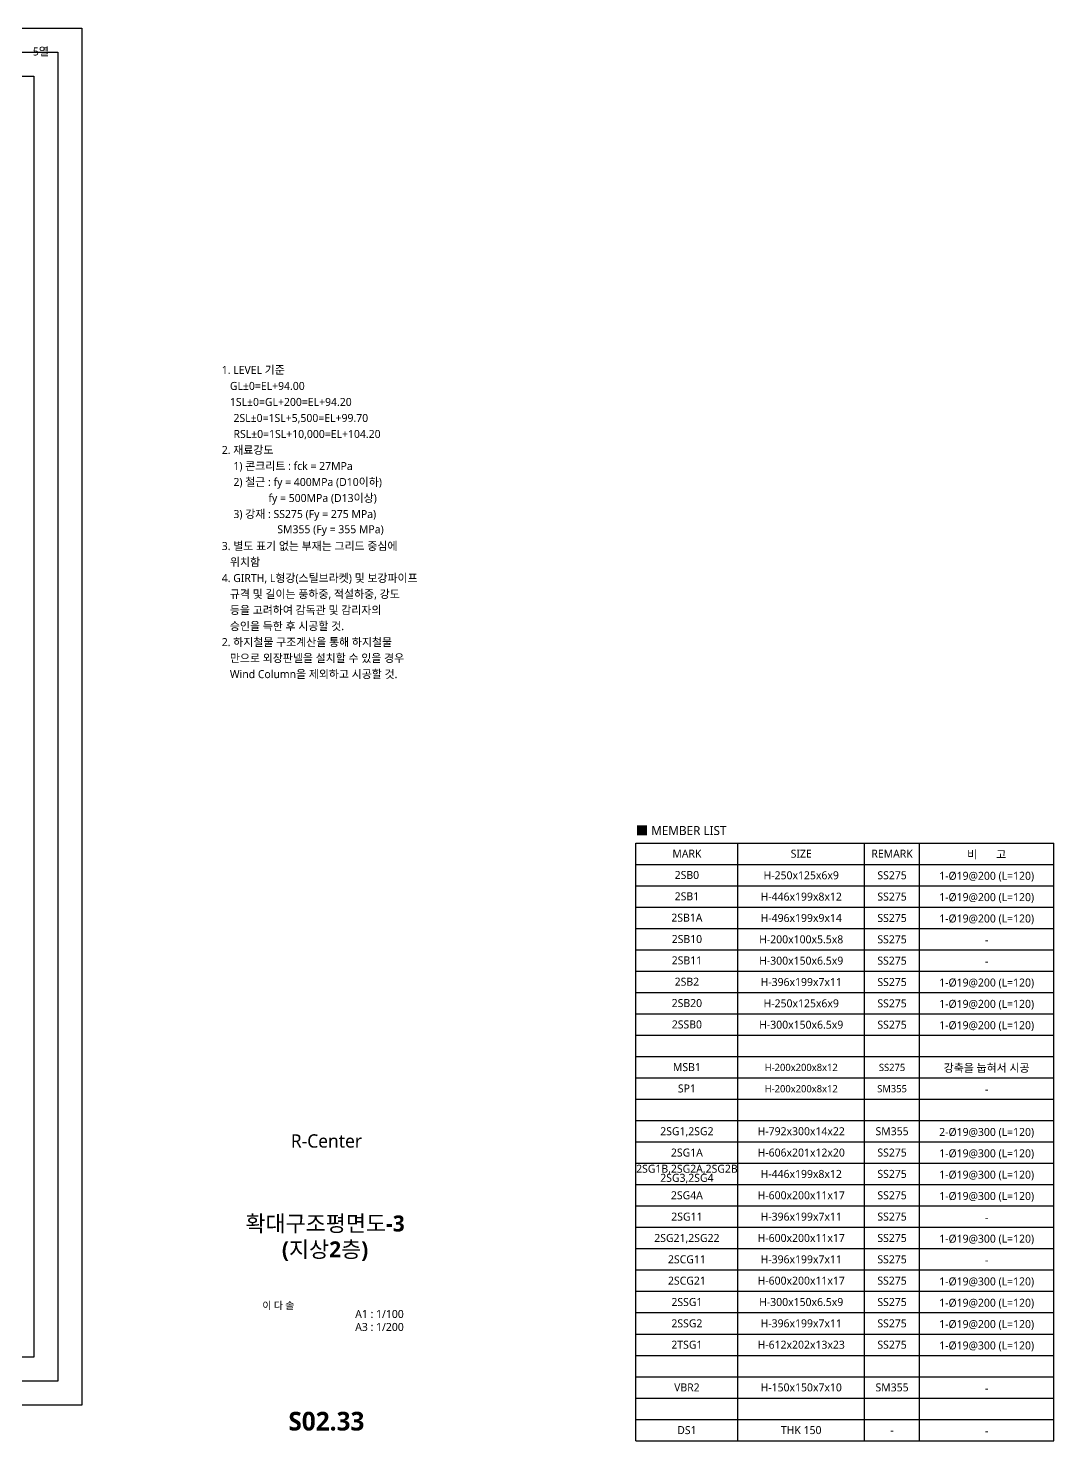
# Model space of a CAD drawing. Header units: millimetres. Extents: x 5446 to 585647, y 2414 to 57106.
# Drawn here: x 234676 to 273107, y 2566 to 55500 of the extents above; entities that cross this region are included whole.
import ezdxf
from ezdxf.enums import TextEntityAlignment as Align

# ---------------------------------------------------------------- set-up
doc = ezdxf.new("R2010")
doc.units = ezdxf.units.MM
doc.header["$LTSCALE"] = 100
for name, color, linetype in [('DIM', 7, 'Continuous'), ('TEX', 3, 'Continuous'), ('TEXT', 3, 'Continuous'), ('XR-SHEET$0$TITLE', 7, 'Continuous'), ('XR-SHEET$1$SHT', 5, 'Continuous'), ('XR-SHEET$1$TEXT', 3, 'Continuous')]:
    doc.layers.add(name, color=color, linetype=linetype)
doc.layers.add('TEMP', color=171, linetype='Continuous', plot=False)
doc.styles.add('XR-SHEET$0$굴림체(옥산)', font='malgun.ttf')
doc.styles.add('XR-SHEET$0$맑은고딕B', font='malgunbd.ttf')
doc.styles.add('맑은고딕B', font='malgunbd.ttf')
doc.styles.add('맑은고딕L', font='malgun.ttf')
doc.styles.add('스타일1', font='malgun.ttf')

# ---------------------------------------------------------------- blocks, each defined once
blk = doc.blocks.new('XR-SHEET$0$TITLE')
at = {"layer": 'XR-SHEET$0$TITLE', "true_color": 0x000000, "style": 'XR-SHEET$0$굴림체(옥산)'}
for tag, height, p in [('동명칭', 6, (776.77, -457.26)), ('SCALE-A1', 3, (797.5, -522)), ('SCALE-A3', 3, (797.5, -527)), ('DATA', 3, (797.5, -540))]:
    blk.add_attdef(tag, text='', height=height, dxfattribs=at).set_placement(p, align=Align.MIDDLE)
for tag, height, p in [('TITLE1', 6, (776.5, -479.4)), ('TITLE4', 6, (776.5, -484.39)), ('TITLE2', 6, (776.5, -489)), ('TITLE5', 6, (776.5, -493.99)), ('TITLE3', 6, (776.5, -498.7)), ('NAME-1', 3, (760.16, -517.5)), ('NAME-2', 3, (760.16, -526.5)), ('A0.00', 7, (776.5, -561))]:
    blk.add_attdef(tag, text='', height=height, dxfattribs=at).set_placement(p, align=Align.MIDDLE_CENTER)
blk = doc.blocks.new('A$C8b652f08')
at = {"layer": 'TEXT', "style": '스타일1'}
for s, p in [('1. LEVEL 기준', (757, -2089)), ('   GL%%P0=EL+94.00', (757, -3289)), ('   1SL%%P0=GL+200=EL+94.20', (757, -4489)), (' 2SL%%P0=1SL+5,500=EL+99.70', (1434, -5689)), (' RSL%%P0=1SL+10,000=EL+104.20', (1434, -6889)), ('2. 재료강도', (757, -8089)), ('1) 콘크리트 : fck = 27MPa', (1630, -9289)), ('2) 철근 : fy = 400MPa (D10이하)', (1630, -10489)), ('         fy = 500MPa (D13이상)', (2424, -11689)), ('3) 강재 : SS275 (Fy = 275 MPa)', (1630, -12889)), ('SM355 (Fy = 355 MPa)', (4921, -14030)), ('3. 별도 표기 없는 부재는 그리드 중심에', (757, -15289)), ('   위치함', (757, -16489)), ('4. GIRTH, L형강(스틸브라켓) 및 보강파이프', (757, -17689)), ('   규격 및 길이는 풍하중, 적설하중, 강도', (757, -18889)), ('   등을 고려하여 감독관 및 감리자의 ', (757, -20089)), ('   승인을 득한 후 시공할 것. ', (757, -21289)), ('2. 하지철물 구조계산을 통해 하지철물 ', (757, -22489)), ('   만으로 외장판넬을 설치할 수 있을 경우', (757, -23689)), ('   Wind Column을 제외하고 시공할 것.', (757, -24889))]:
    blk.add_text(s, height=600, dxfattribs=at).set_placement(p, align=Align.BOTTOM_LEFT)

msp = doc.modelspace()

# ---------------------------------------------------------------- linework, layer by layer
for p, q in [((257450, 24966), (273107.3, 24966)), ((257450, 14566), (257450, 24966)), ((261268.6, 14566), (261268.6, 24966)), ((266018, 14566), (266018, 24966)), ((268078.2, 14566), (268078.2, 24966)), ((273107.3, 14566), (273107.3, 24966)), ((257450, 24166), (273107.3, 24166)), ((257450, 23366), (273107.3, 23366)), ((257450, 22566), (273107.3, 22566)), ((257450, 21766), (273107.3, 21766)), ((257450, 20966), (273107.3, 20966)), ((257450, 20166), (273107.3, 20166)), ((257450, 19366), (273107.3, 19366)), ((257450, 18566), (273107.3, 18566)), ((257450, 17766), (273107.3, 17766)), ((257450, 16966), (273107.3, 16966)), ((257450, 16166), (273107.3, 16166)), ((257450, 15366), (273107.3, 15366)), ((257450, 14566), (273107.3, 14566)), ((257450, 2566), (257450, 14566)), ((261268.6, 2566), (261268.6, 14566)), ((266018, 2566), (266018, 14566)), ((268078.2, 2566), (268078.2, 14566)), ((273107.3, 2566), (273107.3, 14566)), ((257450, 13766), (273107.3, 13766)), ((257450, 12966), (273107.3, 12966)), ((257450, 12166), (273107.3, 12166)), ((257450, 11366), (273107.3, 11366)), ((257450, 10566), (273107.3, 10566)), ((257450, 9766), (273107.3, 9766)), ((257450, 8966), (273107.3, 8966)), ((257450, 8166), (273107.3, 8166)), ((257450, 7366), (273107.3, 7366)), ((257450, 6566), (273107.3, 6566)), ((257450, 5766), (273107.3, 5766)), ((257450, 4966), (273107.3, 4966)), ((257450, 4166), (273107.3, 4166)), ((257450, 3366), (273107.3, 3366)), ((257450, 2566), (273107.3, 2566))]:
    msp.add_line(p, q)
at = {"layer": 'TEMP'}
for points in [[(190167.8, 55500), (236679.7, 55500), (236679.7, 3900), (190167.8, 3900)], [(191067.8, 54600), (235779.7, 54600), (235779.7, 4800), (191067.8, 4800)], [(191967.8, 53700), (234879.7, 53700), (234879.7, 5700), (191967.8, 5700)]]:
    msp.add_lwpolyline(points, close=True, dxfattribs=at)

# ---------------------------------------------------------------- block references
at = {"layer": 'DIM', "xscale": 0.5, "yscale": 0.5, "zscale": 0.5}
msp.add_blockref('A$C8b652f08', (241550, 43500), dxfattribs=at)
at = {"layer": 'TEXT'}
ref = msp.add_blockref('XR-SHEET$0$TITLE', (168200, 0), dxfattribs=dict(at, xscale=100, yscale=100, zscale=100))
ref.add_attrib('TITLE2', '확대구조평면도-3', dxfattribs={"layer": 'XR-SHEET$1$SHT', "color": 4, "true_color": 0x000004, "height": 600, "style": '맑은고딕B'}).set_placement((245800, 10708.6), align=Align.MIDDLE_CENTER)
ref.add_attrib('TITLE3', '(지상2층)', dxfattribs={"layer": 'XR-SHEET$1$SHT', "color": 4, "true_color": 0x000004, "height": 600, "style": 'XR-SHEET$0$맑은고딕B'}).set_placement((245800, 9738.2, 1377.1), align=Align.MIDDLE_CENTER)
ref.add_attrib('NAME-1', '이 다 솔', dxfattribs={"layer": 'XR-SHEET$1$TEXT', "color": 3, "true_color": 0x000003, "height": 270, "style": '스타일1'}).set_placement((243450, 7633.3, 1377.1), align=Align.MIDDLE_LEFT)
ref.add_attrib('SCALE-A1', 'A1 : 1/100', dxfattribs={"layer": 'XR-SHEET$1$SHT', "color": 3, "true_color": 0x000003, "height": 300, "style": '스타일1'}).set_placement((247839.1, 7317.2), align=Align.MIDDLE_CENTER)
ref.add_attrib('SCALE-A3', 'A3 : 1/200', dxfattribs={"layer": 'XR-SHEET$1$SHT', "color": 3, "true_color": 0x000003, "height": 300, "style": '스타일1'}).set_placement((247839.1, 6830.8), align=Align.MIDDLE_CENTER)
ref.add_attrib('A0.00', 'S02.33', dxfattribs={"layer": 'XR-SHEET$1$SHT', "color": 4, "true_color": 0x000004, "height": 700, "style": '맑은고딕B'}).set_placement((245850, 3300), align=Align.MIDDLE_CENTER)

# ---------------------------------------------------------------- texts
at = {"layer": 'DIM', "color": 3, "style": '스타일1'}
msp.add_text('5열', height=300, dxfattribs=at).set_placement((235149.8, 54479.4), align=Align.CENTER)
at = {"layer": 'TEX', "style": '스타일1'}
msp.add_text('■ MEMBER LIST', height=336.96, dxfattribs=at).set_placement((257448.1, 25434), align=Align.MIDDLE_LEFT)
at = {"layer": 'TEX', "style": '맑은고딕L'}
for s, height, p in [('H-200x200x8x12', 269.568, (263643.3, 16557.4)), ('SS275', 269.57, (267048.1, 16558.2)), ('H-200x200x8x12', 269.568, (263643.3, 15757.4)), ('SM355', 269.57, (267048.1, 15758.2))]:
    msp.add_text(s, height=height, dxfattribs=at).set_placement(p, align=Align.MIDDLE_CENTER)
at = {"layer": 'TEXT', "style": '스타일1'}
for s, height, p in [('MARK', 300, (259359.3, 24568.5)), ('SIZE', 300, (263643.3, 24566)), ('REMARK', 300, (267048.1, 24566)), ('비       고', 300, (270592.7, 24537.8)), ('2SB0', 300, (259359.3, 23768.5)), ('H-250x125x6x9', 300, (263643.3, 23757.4)), ('SS275', 300, (267048.1, 23758.2)), ('1-Ø19@200 (L=120)', 300, (270592.7, 23737.8)), ('2SB1', 300, (259359.3, 22968.5)), ('H-446x199x8x12', 300, (263643.3, 22957.4)), ('SS275', 300, (267048.1, 22958.2)), ('1-Ø19@200 (L=120)', 300, (270592.7, 22937.8)), ('2SB1A', 300, (259359.3, 22168.5)), ('H-496x199x9x14', 300, (263643.3, 22157.4)), ('SS275', 300, (267048.1, 22158.2)), ('1-Ø19@200 (L=120)', 300, (270592.7, 22137.8)), ('2SB10', 300, (259359.3, 21368.5)), ('H-200x100x5.5x8', 300, (263643.3, 21357.4)), ('SS275', 300, (267048.1, 21358.2)), ('-', 300, (270592.7, 21337.8)), ('2SB11', 300, (259359.3, 20568.5)), ('H-300x150x6.5x9', 300, (263643.3, 20557.4)), ('SS275', 300, (267048.1, 20558.2)), ('-', 300, (270592.7, 20537.8)), ('2SB2', 300, (259359.3, 19768.5)), ('H-396x199x7x11', 300, (263643.3, 19757.4)), ('SS275', 300, (267048.1, 19758.2)), ('1-Ø19@200 (L=120)', 300, (270592.7, 19737.8)), ('2SB20', 300, (259359.3, 18968.5)), ('H-250x125x6x9', 300, (263643.3, 18957.4)), ('SS275', 300, (267048.1, 18958.2)), ('1-Ø19@200 (L=120)', 300, (270592.7, 18937.8)), ('2SSB0', 300, (259359.3, 18168.5)), ('H-300x150x6.5x9', 300, (263643.3, 18157.4)), ('SS275', 300, (267048.1, 18158.2)), ('1-Ø19@200 (L=120)', 300, (270592.7, 18137.8)), ('MSB1', 300, (259359.3, 16568.5)), ('강축을 눕혀서 시공', 300, (270592.7, 16537.8)), ('SP1', 300, (259359.3, 15768.5)), ('-', 300, (270592.7, 15737.8)), ('2SG1,2SG2', 300, (259359.3, 14165.3)), ('H-792x300x14x22', 300, (263643.3, 14165.3)), ('SM355', 300, (267048.1, 14166.1)), ('2-Ø19@300 (L=120)', 300, (270592.7, 14137.8)), ('R-Center', 500, (245850, 13800)), ('2SG1A', 300, (259359.3, 13365.3)), ('H-606x201x12x20', 300, (263643.3, 13365.3)), ('SS275', 300, (267048.1, 13366.1)), ('1-Ø19@300 (L=120)', 300, (270592.7, 13337.8)), ('2SG1B,2SG2A,2SG2B', 300, (259359.3, 12760.2)), ('H-446x199x8x12', 300, (263643.3, 12565.3)), ('SS275', 300, (267048.1, 12566.1)), ('2SG3,2SG4', 300, (259359.3, 12419.3)), ('1-Ø19@300 (L=120)', 300, (270592.7, 12537.8)), ('2SG4A', 300, (259359.3, 11765.3)), ('H-600x200x11x17', 300, (263643.3, 11765.3)), ('SS275', 300, (267048.1, 11766.1)), ('1-Ø19@300 (L=120)', 300, (270592.7, 11737.8)), ('2SG11', 300, (259359.3, 10965.3)), ('H-396x199x7x11', 300, (263643.3, 10965.3)), ('SS275', 300, (267048.1, 10966.1)), ('-', 300, (270592.7, 10937.8)), ('2SG21,2SG22', 300, (259359.3, 10165.3)), ('H-600x200x11x17', 300, (263643.3, 10165.3)), ('SS275', 300, (267048.1, 10166.1)), ('1-Ø19@300 (L=120)', 300, (270592.7, 10137.8)), ('2SCG11', 300, (259359.3, 9365.3)), ('H-396x199x7x11', 300, (263643.3, 9365.3)), ('SS275', 300, (267048.1, 9366.1)), ('-', 300, (270592.7, 9337.8)), ('2SCG21', 300, (259359.3, 8565.3)), ('H-600x200x11x17', 300, (263643.3, 8565.3)), ('SS275', 300, (267048.1, 8566.1)), ('1-Ø19@300 (L=120)', 300, (270592.7, 8537.8)), ('2SSG1', 300, (259359.3, 7765.3)), ('H-300x150x6.5x9', 300, (263643.3, 7765.3)), ('SS275', 300, (267048.1, 7766.1)), ('1-Ø19@200 (L=120)', 300, (270592.7, 7737.8)), ('2SSG2', 300, (259359.3, 6965.3)), ('H-396x199x7x11', 300, (263643.3, 6965.3)), ('SS275', 300, (267048.1, 6966.1)), ('1-Ø19@200 (L=120)', 300, (270592.7, 6937.8)), ('2TSG1', 300, (259359.3, 6165.3)), ('H-612x202x13x23', 300, (263643.3, 6165.3)), ('SS275', 300, (267048.1, 6166.1)), ('1-Ø19@300 (L=120)', 300, (270592.7, 6137.8)), ('VBR2', 300, (259359.3, 4565.3)), ('H-150x150x7x10', 300, (263643.3, 4565.3)), ('SM355', 300, (267048.1, 4566.1)), ('-', 300, (270592.7, 4537.8)), ('DS1', 300, (259359.3, 2965.3)), ('THK 150', 300, (263643.3, 2965.3)), ('-', 300, (267048.1, 2966)), ('-', 300, (270592.7, 2937.8))]:
    msp.add_text(s, height=height, dxfattribs=at).set_placement(p, align=Align.MIDDLE_CENTER)

doc.saveas('drawing.dxf')
